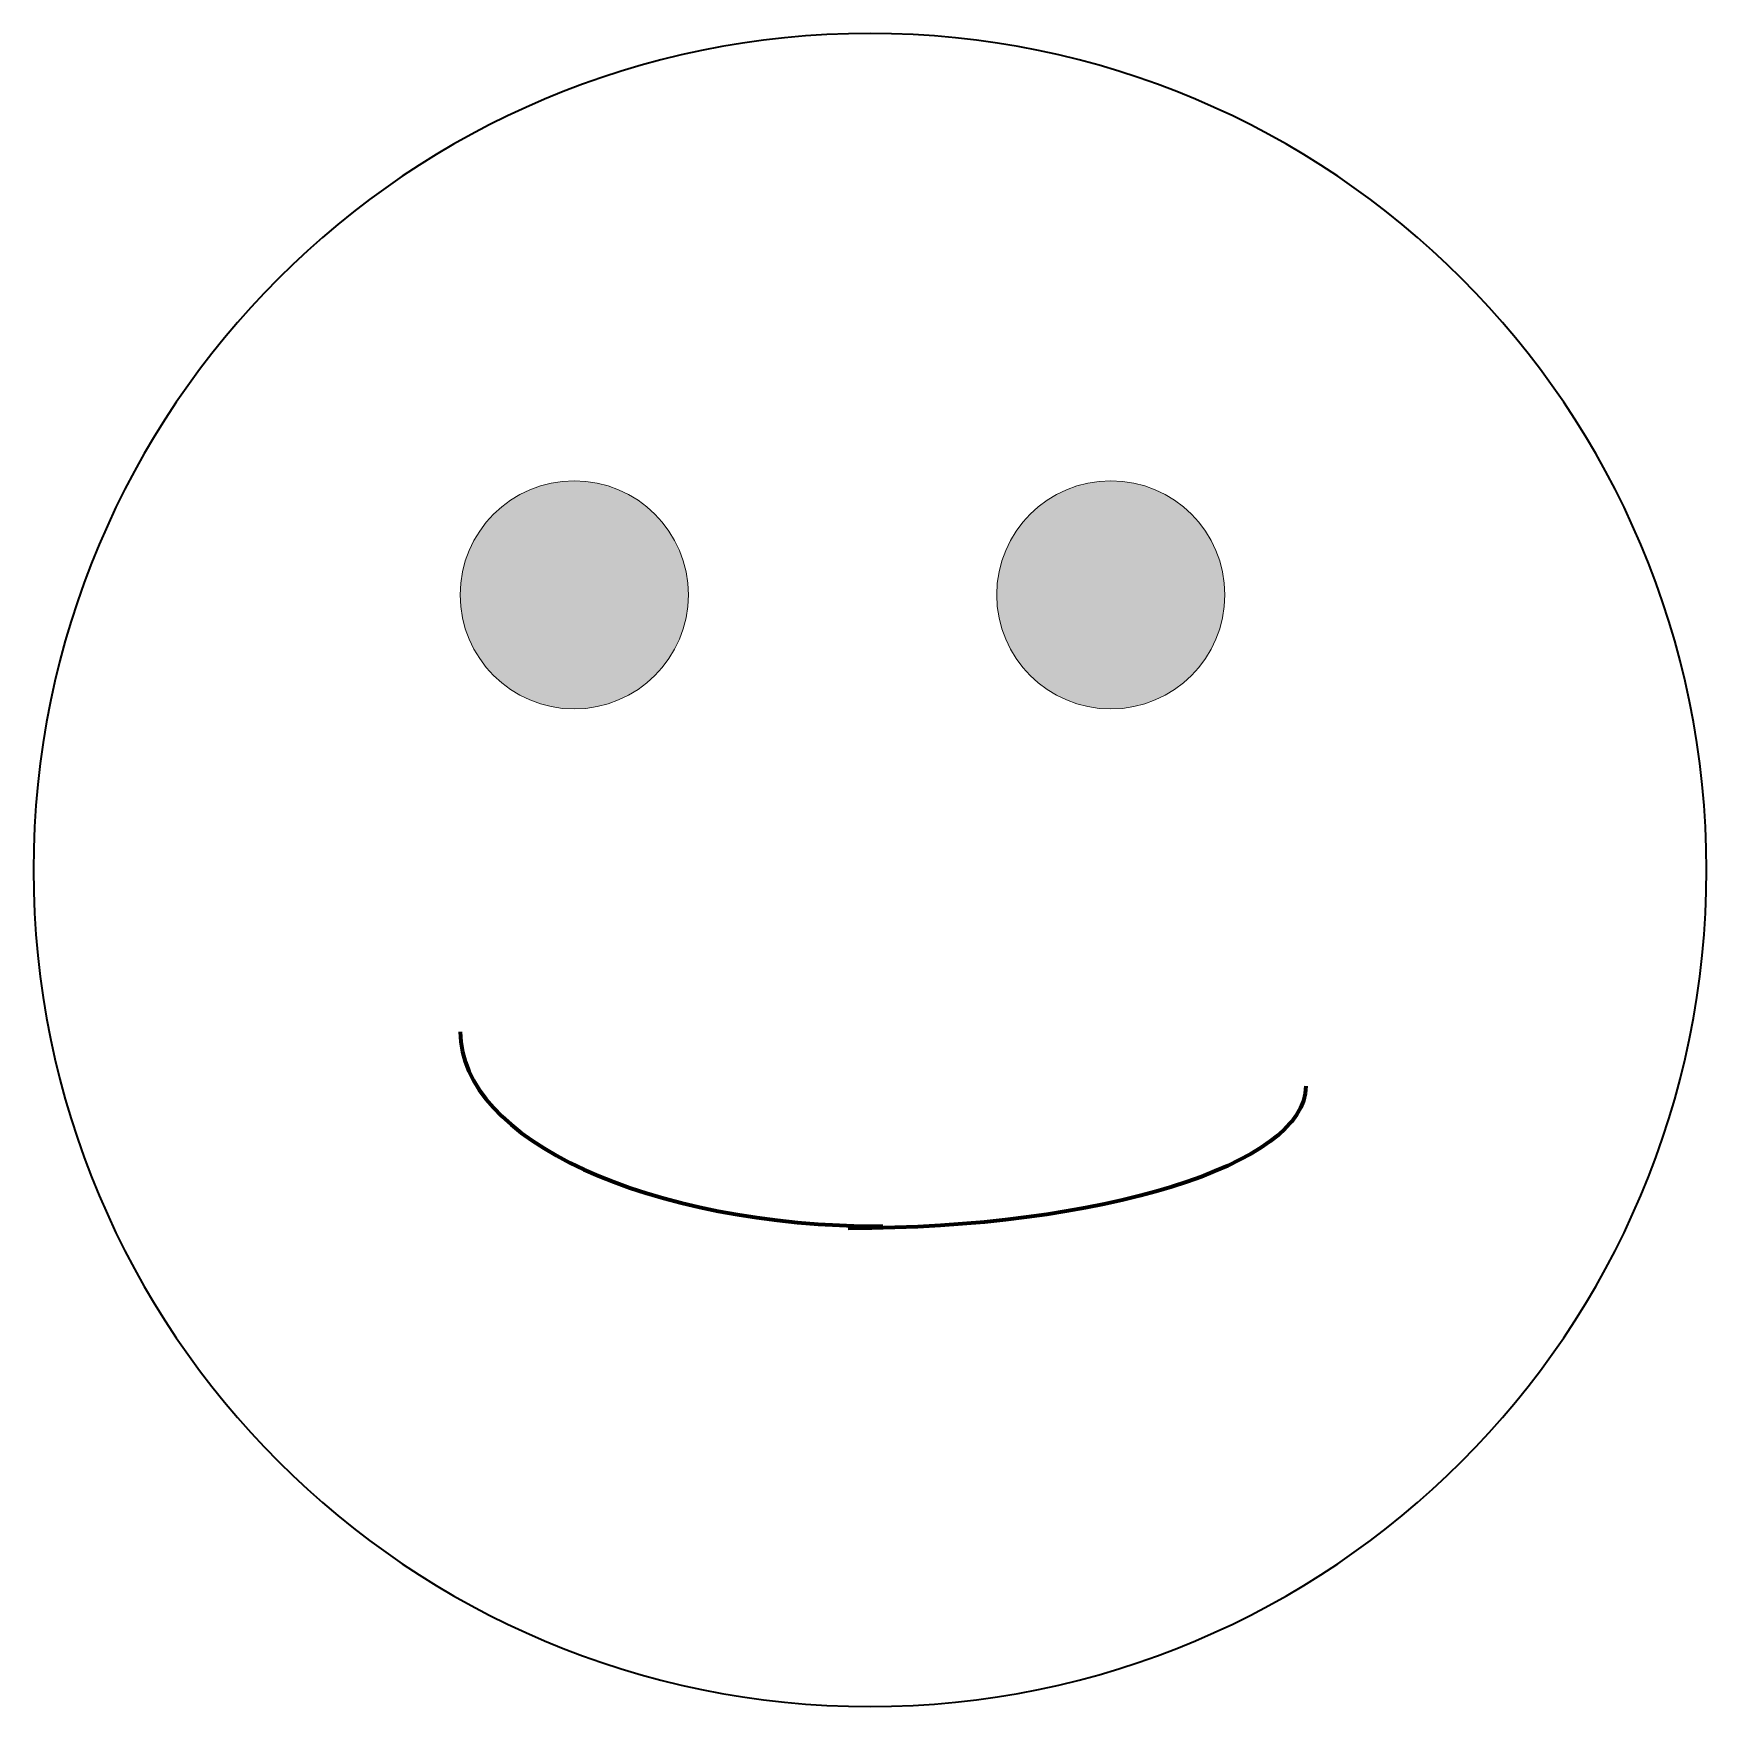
# Model space of a CAD drawing. Header units: inches. Extents: x 19 to 517, y 28 to 779.
# Drawn here: x 152.8 to 449.8, y 301 to 598 of the extents above; entities that cross this region are included whole.
import ezdxf

# ---------------------------------------------------------------- set-up
doc = ezdxf.new("R2010")
doc.units = ezdxf.units.IN
doc.header["$MEASUREMENT"] = 0
doc.layers.add('Layer 1', color=7, linetype='Continuous')

# ---------------------------------------------------------------- blocks, each defined once
blk = doc.blocks.new('block 761')
at = {"layer": 'Layer 1', "color": 7, "lineweight": 35, "true_color": 0xffffff}
blk.add_open_spline([(449.83, 449.54), (449.83, 367.53), (383.35, 301.04), (301.34, 301.04), (219.33, 301.04), (152.84, 367.53), (152.84, 449.54), (152.84, 531.55), (219.33, 598.03), (301.34, 598.03), (383.35, 598.03), (449.83, 531.55), (449.83, 449.54)], degree=3, knots=[0, 0, 0, 0, 1, 1, 1, 2, 2, 2, 3, 3, 3, 4, 4, 4, 4], dxfattribs=at)
blk = doc.blocks.new('block 762')
at = {"layer": 'Layer 1', "lineweight": 0}
blk.add_open_spline([(269.09, 498.38), (269.09, 487.19), (260.02, 478.13), (248.84, 478.13), (237.66, 478.13), (228.59, 487.19), (228.59, 498.38), (228.59, 509.56), (237.66, 518.62), (248.84, 518.62), (260.02, 518.62), (269.09, 509.56), (269.09, 498.38)], degree=3, knots=[0, 0, 0, 0, 1, 1, 1, 2, 2, 2, 3, 3, 3, 4, 4, 4, 4], dxfattribs=at)
blk = doc.blocks.new('block 763')
at = {"layer": 'Layer 1', "true_color": 0x231f20}
h = blk.add_hatch(color=250, dxfattribs=at)
h.dxf.hatch_style = 2
edge = h.paths.add_edge_path()
edge.add_spline(control_points=[(269.09, 498.38), (269.09, 487.19), (260.02, 478.13), (248.84, 478.13), (237.66, 478.13), (228.59, 487.19), (228.59, 498.38), (228.59, 509.56), (237.66, 518.62), (248.84, 518.62), (260.02, 518.62), (269.09, 509.56), (269.09, 498.38)], knot_values=[0, 0, 0, 0, 1, 1, 1, 2, 2, 2, 3, 3, 3, 4, 4, 4, 4], degree=3, periodic=1)
at = {"layer": 'Layer 1', "lineweight": 0}
blk.add_open_spline([(269.09, 498.38), (269.09, 487.19), (260.02, 478.13), (248.84, 478.13), (237.66, 478.13), (228.59, 487.19), (228.59, 498.38), (228.59, 509.56), (237.66, 518.62), (248.84, 518.62), (260.02, 518.62), (269.09, 509.56), (269.09, 498.38)], degree=3, knots=[0, 0, 0, 0, 1, 1, 1, 2, 2, 2, 3, 3, 3, 4, 4, 4, 4], dxfattribs=at)
blk = doc.blocks.new('block 764')
at = {"layer": 'Layer 1', "lineweight": 0}
blk.add_open_spline([(364.33, 498.38), (364.33, 487.19), (355.27, 478.13), (344.08, 478.13), (332.9, 478.13), (323.83, 487.19), (323.83, 498.38), (323.83, 509.56), (332.9, 518.62), (344.08, 518.62), (355.27, 518.62), (364.33, 509.56), (364.33, 498.38)], degree=3, knots=[0, 0, 0, 0, 1, 1, 1, 2, 2, 2, 3, 3, 3, 4, 4, 4, 4], dxfattribs=at)
blk = doc.blocks.new('block 765')
at = {"layer": 'Layer 1', "true_color": 0x231f20}
h = blk.add_hatch(color=250, dxfattribs=at)
h.dxf.hatch_style = 2
edge = h.paths.add_edge_path()
edge.add_spline(control_points=[(364.33, 498.38), (364.33, 487.19), (355.27, 478.13), (344.08, 478.13), (332.9, 478.13), (323.83, 487.19), (323.83, 498.38), (323.83, 509.56), (332.9, 518.62), (344.08, 518.62), (355.27, 518.62), (364.33, 509.56), (364.33, 498.38)], knot_values=[0, 0, 0, 0, 1, 1, 1, 2, 2, 2, 3, 3, 3, 4, 4, 4, 4], degree=3, periodic=1)
at = {"layer": 'Layer 1', "lineweight": 0}
blk.add_open_spline([(364.33, 498.38), (364.33, 487.19), (355.27, 478.13), (344.08, 478.13), (332.9, 478.13), (323.83, 487.19), (323.83, 498.38), (323.83, 509.56), (332.9, 518.62), (344.08, 518.62), (355.27, 518.62), (364.33, 509.56), (364.33, 498.38)], degree=3, knots=[0, 0, 0, 0, 1, 1, 1, 2, 2, 2, 3, 3, 3, 4, 4, 4, 4], dxfattribs=at)
blk = doc.blocks.new('block 766')
at = {"layer": 'Layer 1', "color": 250, "lineweight": 158, "true_color": 0x231f20}
blk.add_open_spline([(228.59, 420.79), (228.59, 401.72), (262.13, 386.29), (303.59, 386.29)], degree=3, dxfattribs=at)
blk = doc.blocks.new('block 767')
at = {"layer": 'Layer 1', "color": 250, "lineweight": 158, "true_color": 0x231f20}
blk.add_open_spline([(378.7, 411.16), (378.7, 397.21), (342.37, 385.92), (297.46, 385.92)], degree=3, dxfattribs=at)

msp = doc.modelspace()

# ---------------------------------------------------------------- block references
at = {"layer": 'Layer 1'}
for name in ['block 761', 'block 762', 'block 763', 'block 764', 'block 765', 'block 766', 'block 767']:
    msp.add_blockref(name, (0, 0), dxfattribs=at)

doc.saveas('drawing.dxf')
